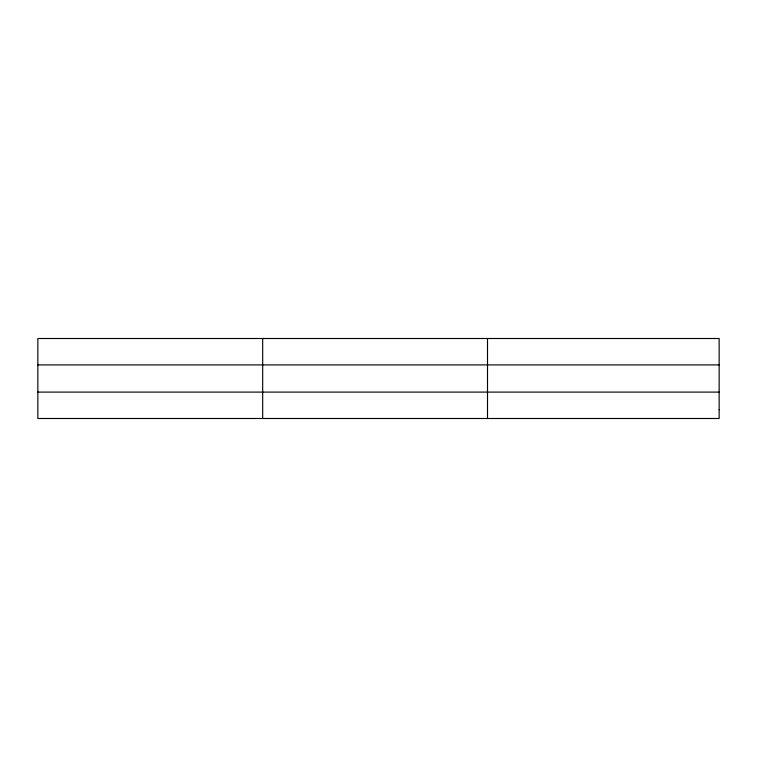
<?xml version="1.0" encoding="UTF-8"?>
<svg xmlns="http://www.w3.org/2000/svg" width="757" height="757" viewBox="0 0 757 757"><rect width="100%" height="100%" fill="white"/><g stroke="black" fill="none" stroke-linecap="round" stroke-linejoin="round"><path stroke-width="1.14" d="M262.679 338.502L262.679 418.498M487.508 338.502L487.508 418.498M37.85 364.902L719.15 364.902M37.85 392.098L719.15 392.098M719.15 409.698L719.15 418.498L37.85 418.498L37.85 338.502L719.15 338.502L719.15 409.698"/></g></svg>
